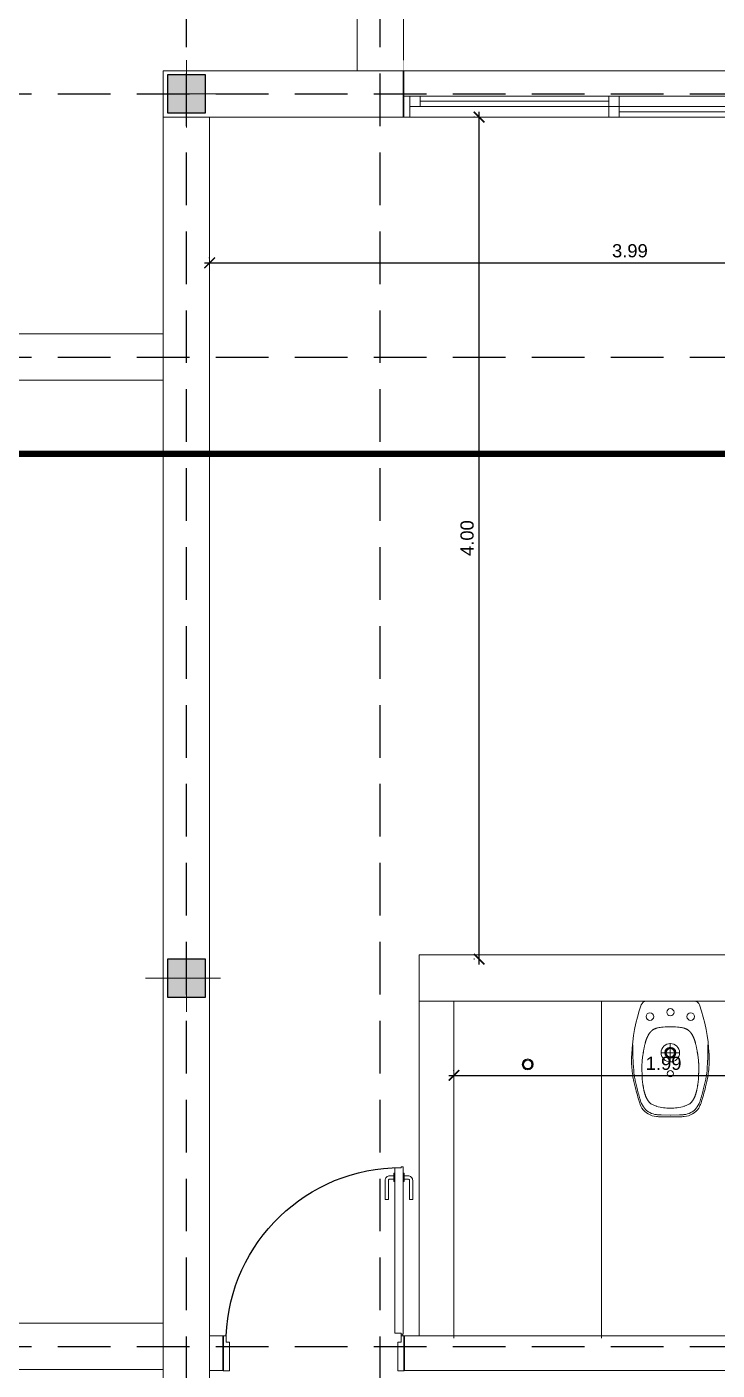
# Model space of a CAD drawing. Header units: millimetres. Extents: x 299 to 493, y -175 to -78.
# Drawn here: x 430.13 to 433.41, y -104.15 to -97.77 of the extents above; entities that cross this region are included whole.
import ezdxf

# ---------------------------------------------------------------- set-up
doc = ezdxf.new("R2010")
doc.units = ezdxf.units.MM
for name, pattern in [('$3$HIDDEN', [0.375, 0.25, -0.125]), ('BORDER2', [0.875, 0.25, -0.125, 0.25, -0.125, 0, -0.125]), ('DASHED2', [9.525, 6.35, -3.175])]:
    doc.linetypes.add(name, pattern=pattern)
for name, color, linetype, lineweight in [('005', 240, 'Continuous', 5), ('01MUEBLES251', 251, 'Continuous', 9), ('01MUEBLES251-RefEdit0', 251, 'Continuous', 9), ('02', 2, 'Continuous', 20), ('03', 3, 'Continuous', 30), ('A-GENM', 13, 'Continuous', 18), ('A-WALL', 3, 'Continuous', 9)]:
    doc.layers.add(name, color=color, linetype=linetype, lineweight=lineweight)
for name, color, linetype in [('005ABERTURAS240', 240, 'Continuous'), ('02AGUA FRIA170', 170, 'Continuous'), ('04', 4, 'Continuous'), ('B-COTAS', 1, 'Continuous'), ('BARANDAS', 6, 'Continuous'), ('MUEBLE', 8, 'Continuous')]:
    doc.layers.add(name, color=color, linetype=linetype)
doc.styles.add('SWIS', font='arial.ttf')
doc.dimstyles.new('25', dxfattribs={"dimscale": 0, "dimtxt": 0.0625, "dimasz": 0.05, "dimexe": 0.025, "dimexo": 0.0625, "dimgap": 0.025, "dimtad": 1, "dimzin": 0, "dimdsep": 46, "dimtxsty": 'SWIS', "dimblk": 'ARCHTICK', "dimcen": 0.05, "dimdle": 0.025, "dimclrd": 1, "dimclre": 8, "dimclrt": 1, "dimazin": 0, "dimtfac": 1, "dimtix": 1, "dimtofl": 0, "dimtmove": 1, "dimatfit": 0, "dimfxl": 1, "dimtolj": 1, "dimtzin": 0, "dimlwd": -1, "dimlwe": -1, "dimarcsym": 0})

# ---------------------------------------------------------------- blocks, each defined once
blk = doc.blocks.new('rejilla estructural')
at = {"layer": 'B-COTAS', "linetype": '$3$HIDDEN'}
for points in [[(28.4241, -72.3015), (28.4241, -55.0487)], [(29.3441, -72.3015), (29.3441, -55.0487)], [(21.8137, -60.1485), (40.0028, -60.1485)], [(21.8137, -61.3985), (40.0028, -61.3985)], [(21.8137, -66.0985), (40.0028, -66.0985)]]:
    blk.add_lwpolyline(points, dxfattribs=at)
blk = doc.blocks.new('_ArchTick')
at = {"color": 0, "linetype": 'ByBlock', "const_width": 0.15}
blk.add_lwpolyline([(-0.5, -0.5), (0.5, 0.5)], dxfattribs=at)
blk = doc.blocks.new('*D476')
at = {"layer": '04', "color": 8, "transparency": 16777216}
for p, q in [((432.2572, -98.2002), (432.2548, -98.2002)), ((432.2572, -102.2002), (432.2548, -102.2002))]:
    blk.add_line(p, q, dxfattribs=at)
at = {"layer": '04', "color": 1, "transparency": 16777216}
blk.add_line((432.2798, -102.2252), (432.2798, -98.1752), dxfattribs=at)
at = {"layer": 'Defpoints', "color": 0, "transparency": 16777216}
for p in [(432.2798, -98.2002), (432.3197, -98.2002), (432.3197, -102.2002)]:
    blk.add_point(p, dxfattribs=at)
at = {"layer": '04', "color": 1, "transparency": 16777216, "xscale": 0.05, "yscale": 0.05, "zscale": 0.05}
for p, rotation in [((432.2798, -98.2002), 90), ((432.2798, -102.2002), 270)]:
    blk.add_blockref('_ArchTick', p, dxfattribs=dict(at, rotation=rotation))
at = {"layer": '04', "color": 1, "transparency": 16777216, "insert": (432.2229, -100.2002), "char_height": 0.0625, "attachment_point": 5, "rotation": 90, "style": 'SWIS'}
blk.add_mtext('\\A1;4.00', dxfattribs=at)
blk = doc.blocks.new('*D477')
at = {"layer": '04', "color": 1, "transparency": 16777216}
blk.add_line((430.9756, -98.8926), (435.0156, -98.8926), dxfattribs=at)
at = {"layer": '04', "color": 8, "transparency": 16777216}
for p, q in [((431.0006, -98.87), (431.0006, -98.8676)), ((434.9906, -98.87), (434.9906, -98.8676))]:
    blk.add_line(p, q, dxfattribs=at)
at = {"layer": 'Defpoints', "color": 0, "transparency": 16777216}
for p in [(434.9906, -98.8926), (431.0006, -98.9325), (434.9906, -98.9325)]:
    blk.add_point(p, dxfattribs=at)
at = {"layer": '04', "color": 1, "transparency": 16777216, "xscale": 0.05, "yscale": 0.05, "zscale": 0.05, "rotation": 180}
blk.add_blockref('_ArchTick', (431.0006, -98.8926), dxfattribs=at)
at = {"layer": '04', "color": 1, "transparency": 16777216, "xscale": 0.05, "yscale": 0.05, "zscale": 0.05}
blk.add_blockref('_ArchTick', (434.9906, -98.8926), dxfattribs=at)
at = {"layer": '04', "color": 1, "transparency": 16777216, "insert": (432.9956, -98.8357), "char_height": 0.0625, "attachment_point": 5, "style": 'SWIS'}
blk.add_mtext('\\A1;3.99', dxfattribs=at)
blk = doc.blocks.new('*D496')
at = {"layer": '04', "color": 8, "transparency": 16777216}
for p, q in [((432.1606, -102.73), (432.1606, -102.7276)), ((434.1506, -102.73), (434.1506, -102.7276))]:
    blk.add_line(p, q, dxfattribs=at)
at = {"layer": '04', "color": 1, "transparency": 16777216}
blk.add_line((432.1356, -102.7526), (434.1756, -102.7526), dxfattribs=at)
at = {"layer": 'Defpoints', "color": 0, "transparency": 16777216}
for p in [(432.1606, -102.7925), (434.1506, -102.7526), (434.1506, -102.7925)]:
    blk.add_point(p, dxfattribs=at)
at = {"layer": '04', "color": 1, "transparency": 16777216, "xscale": 0.05, "yscale": 0.05, "zscale": 0.05, "rotation": 180}
blk.add_blockref('_ArchTick', (432.1606, -102.7526), dxfattribs=at)
at = {"layer": '04', "color": 1, "transparency": 16777216, "xscale": 0.05, "yscale": 0.05, "zscale": 0.05}
blk.add_blockref('_ArchTick', (434.1506, -102.7526), dxfattribs=at)
at = {"layer": '04', "color": 1, "transparency": 16777216, "insert": (433.1556, -102.6957), "char_height": 0.0625, "attachment_point": 5, "style": 'SWIS'}
blk.add_mtext('\\A1;1.99', dxfattribs=at)
blk = doc.blocks.new('ejes de replanteo')
at = {"layer": '02AGUA FRIA170', "linetype": 'BORDER2', "const_width": 0.03}
blk.add_lwpolyline([(6.5989, 18.5159), (32.1485, 18.5159)], dxfattribs=at)
blk = doc.blocks.new('columna 20x20')
at = {"transparency": 33554687}
h = blk.add_hatch(color=220, dxfattribs=at)
h.dxf.hatch_style = 1
h.paths.add_polyline_path([(979.6331, 157.5868), (979.8331, 157.5868), (979.8331, 157.3868), (979.6331, 157.3868)])
at = {"layer": 'BARANDAS'}
blk.add_lwpolyline([(979.6331, 157.5868), (979.8331, 157.5868), (979.8331, 157.3868), (979.6331, 157.3868), (979.6331, 157.5868)], dxfattribs=at)
at = {"layer": 'MUEBLE', "linetype": 'DASHED2', "lineweight": 5, "ltscale": 0.1}
for points in [[(979.7331, 157.7022), (979.7331, 157.3076)], [(979.5554, 157.4868), (979.9108, 157.4868)]]:
    blk.add_lwpolyline(points, dxfattribs=at)
blk = doc.blocks.new('col. primer piso')
at = {"xscale": -0.900000000000094, "yscale": 0.900000000000094, "zscale": 0.9000000000000853, "rotation": 90}
for p in [(414.7367, 872.1611), (414.7367, 867.9611)]:
    blk.add_blockref('columna 20x20', p, dxfattribs=at)
blk = doc.blocks.new('bidet roca monaco')
at = {"layer": '01MUEBLES251'}
for p, q in [((-1.4795, -18.896), (-1.4794, -18.8987)), ((-1.4794, -18.8987), (-1.4793, -18.9016)), ((-1.4793, -18.9016), (-1.4792, -18.9046)), ((-1.4792, -18.9046), (-1.4791, -18.9076)), ((-1.4791, -18.9076), (-1.479, -18.9108)), ((-1.479, -18.9108), (-1.4789, -18.914)), ((-1.4789, -18.914), (-1.4788, -18.9172)), ((-1.1822, -19.1674), (-1.4085, -19.1674))]:
    blk.add_line(p, q, dxfattribs=at)
for points in [[(-1.2952, -18.6174), (-1.3033, -18.6176), (-1.3104, -18.6178), (-1.3167, -18.6179), (-1.3222, -18.618), (-1.3271, -18.6181), (-1.3315, -18.6182), (-1.3355, -18.6183), (-1.3393, -18.6184), (-1.3428, -18.6185), (-1.3462, -18.6186), (-1.3494, -18.6186), (-1.3522, -18.6187)], [(-1.295, -18.6268), (-1.3391, -18.6278), (-1.3426, -18.6278), (-1.346, -18.6279), (-1.3492, -18.628), (-1.3519, -18.6281)], [(-1.2954, -18.6268), (-1.2514, -18.6278), (-1.2479, -18.6279), (-1.2445, -18.6279), (-1.2413, -18.628), (-1.2386, -18.6281)], [(-1.2954, -18.6268), (-1.2954, -18.6268)], [(-1.2952, -18.6174), (-1.2872, -18.6176), (-1.2801, -18.6178), (-1.2738, -18.6179), (-1.2683, -18.618), (-1.2634, -18.6181), (-1.259, -18.6182), (-1.2549, -18.6183), (-1.2512, -18.6184), (-1.2476, -18.6185), (-1.2442, -18.6186), (-1.2411, -18.6187), (-1.2383, -18.6187)], [(-1.295, -18.6268), (-1.2951, -18.6268)], [(-1.4354, -18.69), (-1.4362, -18.6924), (-1.4373, -18.6956), (-1.4383, -18.6988), (-1.4392, -18.702), (-1.4402, -18.7052), (-1.4411, -18.7084), (-1.442, -18.7116), (-1.4429, -18.7148), (-1.4438, -18.718), (-1.4447, -18.7213), (-1.4456, -18.7245), (-1.4464, -18.7277), (-1.4473, -18.731), (-1.4481, -18.7342), (-1.449, -18.7375), (-1.4498, -18.7407), (-1.4507, -18.744), (-1.4515, -18.7472), (-1.4524, -18.7505), (-1.4532, -18.7537), (-1.4541, -18.757), (-1.4549, -18.7602), (-1.4557, -18.7634), (-1.4565, -18.7667), (-1.4573, -18.7699), (-1.4581, -18.7731), (-1.4589, -18.7763), (-1.4596, -18.7795), (-1.4603, -18.7827), (-1.461, -18.786), (-1.4617, -18.7892), (-1.4624, -18.7924), (-1.4631, -18.7956), (-1.4637, -18.7988), (-1.4644, -18.802), (-1.465, -18.8053), (-1.4656, -18.8085), (-1.4662, -18.8117), (-1.4667, -18.8149), (-1.4672, -18.8181), (-1.4677, -18.8212), (-1.4681, -18.8235)], [(-1.4253, -18.9124), (-1.4288, -18.8862), (-1.4289, -18.8849), (-1.4291, -18.8835), (-1.4292, -18.882), (-1.4293, -18.8804), (-1.4294, -18.8786), (-1.4296, -18.8767), (-1.4297, -18.8746), (-1.4298, -18.8723), (-1.4299, -18.87), (-1.43, -18.8675), (-1.4301, -18.865), (-1.4302, -18.8624), (-1.4302, -18.8598), (-1.4302, -18.8572), (-1.4302, -18.8546), (-1.4302, -18.852), (-1.4302, -18.8494), (-1.4302, -18.8468), (-1.4301, -18.8442), (-1.4301, -18.8416), (-1.43, -18.839), (-1.43, -18.8364), (-1.4299, -18.8338), (-1.4299, -18.8312), (-1.4298, -18.8286), (-1.4298, -18.826), (-1.4297, -18.8234), (-1.4296, -18.8208), (-1.4296, -18.8182), (-1.4295, -18.8156), (-1.4294, -18.813), (-1.4294, -18.8104), (-1.4292, -18.8078), (-1.4291, -18.8052), (-1.429, -18.8026), (-1.4288, -18.8), (-1.4286, -18.7974), (-1.4284, -18.7948), (-1.4282, -18.7922), (-1.428, -18.7896), (-1.4277, -18.787), (-1.4274, -18.7844), (-1.4271, -18.7818), (-1.4267, -18.7792), (-1.4264, -18.7766), (-1.426, -18.774), (-1.4256, -18.7714), (-1.4252, -18.7688), (-1.4248, -18.7662), (-1.4244, -18.7636), (-1.4239, -18.761), (-1.4235, -18.7584), (-1.423, -18.7558), (-1.4225, -18.7532), (-1.4219, -18.7506), (-1.4214, -18.7481), (-1.4209, -18.7456), (-1.4203, -18.7432), (-1.4198, -18.7409), (-1.4193, -18.7387), (-1.4188, -18.7367), (-1.4183, -18.7348), (-1.4179, -18.7331), (-1.4174, -18.7315), (-1.417, -18.73), (-1.4166, -18.7286), (-1.4161, -18.7272), (-1.4157, -18.7259), (-1.4153, -18.7246), (-1.4148, -18.7233), (-1.4144, -18.722), (-1.4139, -18.7207), (-1.4134, -18.7194), (-1.4129, -18.7181), (-1.4124, -18.7168), (-1.4119, -18.7155), (-1.4114, -18.7142), (-1.4108, -18.7129), (-1.4102, -18.7116), (-1.4096, -18.7103), (-1.409, -18.709), (-1.4084, -18.7077), (-1.4077, -18.7064), (-1.407, -18.7051), (-1.4064, -18.7038), (-1.4056, -18.7025), (-1.4049, -18.7012), (-1.4041, -18.6999), (-1.4034, -18.6986), (-1.4025, -18.6973), (-1.4017, -18.696), (-1.4008, -18.6947), (-1.3999, -18.6934), (-1.3989, -18.6921), (-1.3979, -18.6908), (-1.3968, -18.6895), (-1.3957, -18.6882), (-1.3945, -18.6869), (-1.3932, -18.6856), (-1.3919, -18.6843), (-1.3904, -18.683), (-1.3889, -18.6817), (-1.3872, -18.6803), (-1.3852, -18.679), (-1.383, -18.6777), (-1.3805, -18.6762), (-1.3775, -18.6748), (-1.3741, -18.6733), (-1.3702, -18.6717), (-1.3656, -18.67), (-1.3603, -18.6683), (-1.3588, -18.6679)], [(-1.1653, -18.9125), (-1.1618, -18.8862), (-1.1617, -18.8849), (-1.1615, -18.8836), (-1.1614, -18.8821), (-1.1613, -18.8805), (-1.1611, -18.8787), (-1.161, -18.8768), (-1.1609, -18.8747), (-1.1608, -18.8724), (-1.1606, -18.87), (-1.1605, -18.8676), (-1.1605, -18.8651), (-1.1604, -18.8625), (-1.1604, -18.8599), (-1.1603, -18.8573), (-1.1603, -18.8547), (-1.1603, -18.8521), (-1.1604, -18.8495), (-1.1604, -18.8469), (-1.1605, -18.8443), (-1.1605, -18.8417), (-1.1606, -18.8391), (-1.1606, -18.8365), (-1.1607, -18.8339), (-1.1607, -18.8313), (-1.1608, -18.8287), (-1.1608, -18.8261), (-1.1609, -18.8235), (-1.1609, -18.8209), (-1.161, -18.8183), (-1.161, -18.8157), (-1.1611, -18.8131), (-1.1612, -18.8105), (-1.1613, -18.8079), (-1.1614, -18.8053), (-1.1616, -18.8027), (-1.1617, -18.8001), (-1.1619, -18.7975), (-1.1621, -18.7949), (-1.1623, -18.7923), (-1.1626, -18.7897), (-1.1629, -18.7871), (-1.1632, -18.7845), (-1.1635, -18.7819), (-1.1638, -18.7793), (-1.1642, -18.7767), (-1.1645, -18.7741), (-1.1649, -18.7715), (-1.1653, -18.7689), (-1.1657, -18.7663), (-1.1661, -18.7637), (-1.1666, -18.761), (-1.1671, -18.7584), (-1.1676, -18.7558), (-1.1681, -18.7532), (-1.1686, -18.7507), (-1.1691, -18.7481), (-1.1697, -18.7457), (-1.1702, -18.7433), (-1.1707, -18.741), (-1.1712, -18.7388), (-1.1717, -18.7368), (-1.1722, -18.7349), (-1.1727, -18.7332), (-1.1731, -18.7316), (-1.1735, -18.7301), (-1.174, -18.7286), (-1.1744, -18.7273), (-1.1748, -18.7259), (-1.1752, -18.7246), (-1.1757, -18.7233), (-1.1761, -18.722), (-1.1766, -18.7207), (-1.1771, -18.7194), (-1.1776, -18.7181), (-1.1781, -18.7168), (-1.1786, -18.7155), (-1.1792, -18.7142), (-1.1797, -18.7129), (-1.1803, -18.7116), (-1.1809, -18.7103), (-1.1815, -18.709), (-1.1821, -18.7077), (-1.1828, -18.7064), (-1.1835, -18.7051), (-1.1842, -18.7038), (-1.1849, -18.7025), (-1.1856, -18.7012), (-1.1864, -18.6999), (-1.1872, -18.6986), (-1.188, -18.6973), (-1.1888, -18.696), (-1.1897, -18.6947), (-1.1906, -18.6934), (-1.1916, -18.6921), (-1.1926, -18.6908), (-1.1937, -18.6895), (-1.1948, -18.6882), (-1.196, -18.6869), (-1.1973, -18.6856), (-1.1986, -18.6843), (-1.2001, -18.683), (-1.2016, -18.6817), (-1.2033, -18.6804), (-1.2053, -18.6791), (-1.2075, -18.6777), (-1.21, -18.6763), (-1.213, -18.6748), (-1.2164, -18.6733), (-1.2203, -18.6717), (-1.2249, -18.6701), (-1.2302, -18.6684), (-1.2317, -18.668)], [(-1.1551, -18.69), (-1.1543, -18.6925), (-1.1533, -18.6957), (-1.1523, -18.6988), (-1.1513, -18.702), (-1.1503, -18.7052), (-1.1494, -18.7084), (-1.1485, -18.7117), (-1.1476, -18.7149), (-1.1467, -18.7181), (-1.1458, -18.7213), (-1.145, -18.7246), (-1.1441, -18.7278), (-1.1432, -18.7311), (-1.1424, -18.7343), (-1.1415, -18.7375), (-1.1407, -18.7408), (-1.1398, -18.744), (-1.139, -18.7473), (-1.1382, -18.7505), (-1.1373, -18.7538), (-1.1365, -18.757), (-1.1357, -18.7603), (-1.1348, -18.7635), (-1.134, -18.7667), (-1.1332, -18.7699), (-1.1325, -18.7732), (-1.1317, -18.7764), (-1.1309, -18.7796), (-1.1302, -18.7828), (-1.1295, -18.786), (-1.1288, -18.7893), (-1.1281, -18.7925), (-1.1275, -18.7957), (-1.1268, -18.7989), (-1.1262, -18.8021), (-1.1256, -18.8053), (-1.125, -18.8085), (-1.1244, -18.8117), (-1.1238, -18.8149), (-1.1233, -18.8181), (-1.1228, -18.8213), (-1.1225, -18.8236)], [(-1.2952, -19.0457), (-1.3087, -19.0457), (-1.32, -19.045), (-1.3294, -19.0443), (-1.3371, -19.0435), (-1.3434, -19.0428), (-1.3486, -19.042), (-1.3528, -19.0412), (-1.3563, -19.0404), (-1.3593, -19.0397), (-1.3619, -19.0389), (-1.3642, -19.0382), (-1.3662, -19.0375), (-1.3679, -19.0369), (-1.3695, -19.0362), (-1.3709, -19.0356), (-1.3722, -19.0349), (-1.3734, -19.0342), (-1.3746, -19.0336), (-1.3757, -19.0329), (-1.3768, -19.0323), (-1.3778, -19.0316), (-1.3788, -19.031), (-1.3797, -19.0303), (-1.3806, -19.0297), (-1.3814, -19.029), (-1.3822, -19.0284), (-1.383, -19.0277), (-1.3838, -19.0271), (-1.3845, -19.0264), (-1.3852, -19.0258), (-1.3858, -19.0251), (-1.3865, -19.0245), (-1.3871, -19.0238), (-1.3878, -19.0232), (-1.3884, -19.0225), (-1.3891, -19.0218), (-1.3897, -19.021), (-1.3904, -19.0202), (-1.3911, -19.0194), (-1.3919, -19.0184), (-1.3926, -19.0174), (-1.3935, -19.0163), (-1.3943, -19.0152), (-1.3951, -19.014), (-1.396, -19.0127), (-1.3968, -19.0115), (-1.3976, -19.0102), (-1.3984, -19.0089), (-1.3992, -19.0076), (-1.3999, -19.0063), (-1.4007, -19.005), (-1.4014, -19.0037), (-1.402, -19.0024), (-1.4027, -19.0011), (-1.4033, -18.9998), (-1.4039, -18.9985), (-1.4046, -18.9972), (-1.4052, -18.9959), (-1.4057, -18.9946), (-1.4063, -18.9933), (-1.4069, -18.992), (-1.4074, -18.9907), (-1.408, -18.9894), (-1.4085, -18.9881), (-1.409, -18.9868), (-1.4095, -18.9855), (-1.41, -18.9841), (-1.4105, -18.9827), (-1.411, -18.9812), (-1.4115, -18.9795), (-1.412, -18.9778), (-1.4125, -18.9759), (-1.4131, -18.9739), (-1.4137, -18.9717), (-1.4143, -18.9695), (-1.4149, -18.9671), (-1.4155, -18.9646), (-1.4161, -18.962), (-1.4167, -18.9595), (-1.4173, -18.9569), (-1.4179, -18.9543), (-1.4184, -18.9517), (-1.419, -18.9491), (-1.4195, -18.9465), (-1.4201, -18.9439), (-1.4206, -18.9413), (-1.4211, -18.9387), (-1.4216, -18.9361), (-1.422, -18.9335), (-1.4225, -18.9309), (-1.423, -18.9283), (-1.4234, -18.9257), (-1.4239, -18.9231), (-1.4243, -18.9205), (-1.4247, -18.9179), (-1.425, -18.9153), (-1.4254, -18.9127), (-1.4257, -18.9101), (-1.426, -18.9075), (-1.4261, -18.9064)], [(-1.2954, -19.0457), (-1.282, -19.0457), (-1.2706, -19.045), (-1.2612, -19.0443), (-1.2535, -19.0436), (-1.2472, -19.0428), (-1.2421, -19.042), (-1.2379, -19.0412), (-1.2344, -19.0404), (-1.2314, -19.0397), (-1.2287, -19.039), (-1.2264, -19.0383), (-1.2245, -19.0376), (-1.2227, -19.0369), (-1.2212, -19.0362), (-1.2198, -19.0356), (-1.2185, -19.0349), (-1.2173, -19.0343), (-1.2161, -19.0336), (-1.215, -19.033), (-1.2139, -19.0323), (-1.2129, -19.0317), (-1.2119, -19.031), (-1.2109, -19.0304), (-1.2101, -19.0297), (-1.2092, -19.0291), (-1.2084, -19.0284), (-1.2076, -19.0278), (-1.2069, -19.0271), (-1.2062, -19.0265), (-1.2055, -19.0258), (-1.2048, -19.0252), (-1.2042, -19.0245), (-1.2035, -19.0239), (-1.2029, -19.0232), (-1.2022, -19.0225), (-1.2016, -19.0218), (-1.2009, -19.0211), (-1.2002, -19.0203), (-1.1995, -19.0194), (-1.1988, -19.0185), (-1.198, -19.0175), (-1.1972, -19.0164), (-1.1964, -19.0152), (-1.1955, -19.014), (-1.1947, -19.0128), (-1.1938, -19.0115), (-1.193, -19.0102), (-1.1922, -19.0089), (-1.1914, -19.0076), (-1.1907, -19.0063), (-1.19, -19.005), (-1.1893, -19.0037), (-1.1886, -19.0024), (-1.188, -19.0011), (-1.1873, -18.9998), (-1.1867, -18.9985), (-1.1861, -18.9972), (-1.1855, -18.9959), (-1.1849, -18.9946), (-1.1843, -18.9933), (-1.1838, -18.992), (-1.1832, -18.9907), (-1.1827, -18.9894), (-1.1822, -18.9881), (-1.1816, -18.9868), (-1.1811, -18.9855), (-1.1807, -18.9841), (-1.1802, -18.9827), (-1.1797, -18.9812), (-1.1792, -18.9796), (-1.1786, -18.9779), (-1.1781, -18.976), (-1.1775, -18.974), (-1.1769, -18.9718), (-1.1763, -18.9695), (-1.1757, -18.9671), (-1.1751, -18.9646), (-1.1745, -18.9621), (-1.1739, -18.9595), (-1.1733, -18.9569), (-1.1727, -18.9543), (-1.1722, -18.9517), (-1.1716, -18.9491), (-1.1711, -18.9465), (-1.1706, -18.9439), (-1.1701, -18.9413), (-1.1695, -18.9387), (-1.1691, -18.9361), (-1.1686, -18.9335), (-1.1681, -18.9309), (-1.1676, -18.9283), (-1.1672, -18.9257), (-1.1668, -18.9231), (-1.1663, -18.9205), (-1.1659, -18.9179), (-1.1656, -18.9153), (-1.1652, -18.9127), (-1.1649, -18.9101), (-1.1646, -18.9076), (-1.1645, -18.9064)]]:
    blk.add_lwpolyline(points, dxfattribs=at)
for centre, radius in [((-1.2954, -18.823), 0.0151), ((-1.2952, -18.9224), 0.0437), ((-1.2952, -18.9224), 0.0229), ((-1.3923, -19.0942), 0.0182), ((-1.1983, -19.0942), 0.0182), ((-1.2955, -19.115), 0.0172)]:
    blk.add_circle(centre, radius, dxfattribs=at)
for centre, radius, start, end in [((-1.3531, -18.7128), 0.0938, 94.90179, 145.38697), ((-1.3531, -18.7128), 0.0844, 94.90179, 140.45563), ((-1.3456, -18.7591), 0.1405, 92.6707, 96.34819), ((-1.3456, -18.7591), 0.1311, 92.6707, 96.34819), ((-1.2449, -18.7591), 0.1311, 83.62645, 87.30394), ((-1.2449, -18.7591), 0.1405, 83.62645, 87.30394), ((-1.2374, -18.7129), 0.0844, 39.51901, 85.07285), ((-1.2374, -18.7129), 0.0938, 34.58767, 85.07285), ((-1.2772, -18.7414), 0.1736, 151.87077, 160.547), ((-1.3175, -18.7354), 0.1264, 142.85415, 158.91893), ((-1.2953, -18.8907), 0.2317, 90.01502, 106.27979), ((-1.2953, -18.8907), 0.2317, 73.69484, 89.95961), ((-1.273, -18.7354), 0.1264, 21.05571, 37.12048), ((-1.2409, -18.7081), 0.0941, 15.06628, 30.97635), ((-0.1087, -18.9474), 1.3649, 174.79408, 177.47089), ((-2.4819, -18.9469), 1.3649, 2.50375, 5.18056), ((-0.1087, -18.9404), 1.3649, 177.76498, 180.85421), ((-2.4819, -18.9399), 1.3649, 359.12043, 2.20966), ((-0.6595, -18.879), 0.8201, 182.44473, 199.25546), ((-1.9311, -18.8787), 0.8201, 340.71917, 357.5299), ((-1.4085, -19.1407), 0.0267, 199.25546, 270), ((-1.1822, -19.1407), 0.0267, 269.97464, 340.71917)]:
    blk.add_arc(centre, radius, start, end, dxfattribs=at)
for points in [[(-1.4789, -18.914), (-1.4796, -18.8728), (-1.4783, -18.851), (-1.4742, -18.8153), (-1.4685, -18.786), (-1.4624, -18.76), (-1.4522, -18.721), (-1.4409, -18.6836)], [(-1.112, -18.914), (-1.1113, -18.8728), (-1.1126, -18.851), (-1.1167, -18.8153), (-1.1224, -18.786), (-1.1285, -18.76), (-1.1387, -18.721), (-1.15, -18.6836)]]:
    blk.add_spline(points, degree=3, dxfattribs=at)
at = {"layer": '01MUEBLES251-RefEdit0'}
for p, q in [((-1.2952, -18.9674), (-1.2952, -18.8774)), ((-1.3402, -18.9224), (-1.2502, -18.9224))]:
    blk.add_line(p, q, dxfattribs=at)
for radius in [0.026, 0.02]:
    blk.add_circle((-1.2952, -18.9224), radius, dxfattribs=at)
blk = doc.blocks.new('*U430')
at = {"color": 7}
blk.add_wipeout([(91.5666, -494.4649), (91.5666, -494.1449), (89.5666, -494.1449), (89.5666, -494.4649)], dxfattribs=at).dxf.layer = 'A-GENM'
at = {"layer": '005'}
for points in [[(89.5666, -494.1949), (91.5666, -494.1949)], [(89.6466, -494.3149), (90.5416, -494.3149)], [(89.6466, -494.3399), (90.5416, -494.3399)], [(90.5916, -494.3149), (91.5366, -494.3149)], [(90.5416, -494.3649), (89.6466, -494.3649)], [(91.4866, -494.3649), (90.5916, -494.3649)], [(90.5916, -494.3899), (91.4866, -494.3899)], [(89.5666, -494.4149), (91.5666, -494.4149)], [(89.5966, -494.4149), (90.5416, -494.4149)], [(90.5916, -494.4149), (91.4866, -494.4149)]]:
    blk.add_lwpolyline(points, dxfattribs=at)
for points in [[(89.5966, -494.4149), (89.5666, -494.4149), (89.5666, -494.3149), (89.5966, -494.3149)], [(89.5966, -494.3149), (89.6466, -494.3149), (89.6466, -494.3649), (89.5966, -494.3649)], [(90.5416, -494.3149), (90.5916, -494.3149), (90.5916, -494.3649), (90.5416, -494.3649)], [(91.5366, -494.4149), (91.5666, -494.4149), (91.5666, -494.3149), (91.5366, -494.3149)], [(90.5416, -494.3649), (90.5916, -494.3649), (90.5916, -494.4149), (90.5416, -494.4149)], [(91.4866, -494.3649), (91.5366, -494.3649), (91.5366, -494.4149), (91.4866, -494.4149)]]:
    blk.add_lwpolyline(points, close=True, dxfattribs=at)
at = {"layer": '03'}
for points in [[(89.5666, -494.1949), (89.5666, -494.4149)], [(91.5666, -494.1949), (91.5666, -494.4149)]]:
    blk.add_lwpolyline(points, dxfattribs=at)
blk = doc.blocks.new('*U508')
at = {"layer": '02'}
for p, q in [((90.547, -493.4344), (90.5648, -493.4344)), ((90.547, -493.4494), (90.5648, -493.4494)), ((90.5648, -493.4619), (90.5648, -493.4219)), ((90.5648, -493.4219), (90.5698, -493.4219)), ((90.6148, -493.4219), (90.6098, -493.4219)), ((90.6148, -493.4619), (90.6148, -493.4219)), ((90.6327, -493.4344), (90.6148, -493.4344)), ((90.6327, -493.4494), (90.6148, -493.4494)), ((90.5245, -493.5469), (90.5245, -493.4569)), ((90.5395, -493.5469), (90.5395, -493.4569)), ((90.5648, -493.4619), (90.5698, -493.4619)), ((90.6148, -493.4619), (90.6098, -493.4619)), ((90.6402, -493.5469), (90.6402, -493.4569)), ((90.6552, -493.5469), (90.6552, -493.4569)), ((90.5245, -493.5469), (90.5395, -493.5469)), ((90.6552, -493.5469), (90.6402, -493.5469))]:
    blk.add_line(p, q, dxfattribs=at)
for centre, radius, start, end in [((90.547, -493.4569), 0.0225, 90, 180.03489), ((90.547, -493.4569), 0.0075, 90, 180.03489), ((90.6327, -493.4569), 0.0225, 359.96511, 90), ((90.6327, -493.4569), 0.0075, 359.96511, 90)]:
    blk.add_arc(centre, radius, start, end, dxfattribs=at)
at = {"color": 7}
blk.add_wipeout([(90.5648, -494.4649), (91.4248, -494.4649), (91.4248, -494.1449), (90.5648, -494.1449)], dxfattribs=at).dxf.layer = 'A-GENM'
at = {"layer": '005ABERTURAS240'}
blk.add_arc((90.5792, -494.2261), 0.8312, 2.1496, 89.95921, dxfattribs=at)
at = {"layer": '02'}
for points in [[(90.6098, -494.1815), (90.6098, -493.3969), (90.5798, -493.3969), (90.5798, -493.3919), (90.5698, -493.3919), (90.5698, -494.1865), (90.5798, -494.1865), (90.5798, -494.1815)], [(90.5648, -494.1949), (90.5798, -494.1949), (90.5798, -494.2249), (90.5948, -494.2249), (90.5948, -494.3599), (90.5648, -494.3599)], [(91.4248, -494.1949), (91.4098, -494.1949), (91.4098, -494.2249), (91.3948, -494.2249), (91.3948, -494.3599), (91.4248, -494.3599)]]:
    blk.add_lwpolyline(points, close=True, dxfattribs=at)
blk.add_circle((90.5758, -494.1909), 0.004, dxfattribs=at)
at = {"layer": '03'}
for points in [[(90.5648, -494.1949), (90.5648, -494.3599)], [(91.4248, -494.1949), (91.4248, -494.3599)]]:
    blk.add_lwpolyline(points, dxfattribs=at)

msp = doc.modelspace()

# ---------------------------------------------------------------- linework, layer by layer
at = {"layer": '01MUEBLES251', "elevation": 0.0414}
for points in [[(439.5706, -98.2802), (439.5706, -95.0002), (431.7006, -95.0002), (431.7006, -97.9802)], [(439.3506, -98.2802), (439.3506, -95.2202), (431.9206, -95.2202), (431.9206, -97.9802)], [(426.5806, -104.1502), (426.1806, -104.1502), (426.1806, -99.2302), (430.7806, -99.2302)], [(426.5806, -103.9302), (426.4006, -103.9302), (426.4006, -99.4502), (430.7806, -99.4502)], [(432.1606, -102.4003), (432.1606, -102.9003)], [(432.8606, -102.4003), (432.8606, -104.0003)], [(432.1606, -102.9003), (432.1606, -104.0003)]]:
    msp.add_lwpolyline(points, dxfattribs=at)
at = {"layer": '01MUEBLES251'}
for radius in [0.026, 0.022, 0.02]:
    msp.add_circle((432.5106, -102.7003, 0.0414), radius, dxfattribs=at)
at = {"layer": 'A-WALL', "elevation": 0.0414}
for points in [[(430.7806, -98.2002), (431.9206, -98.2002), (431.9206, -97.9802), (430.7806, -97.9802)], [(430.7806, -98.2002), (430.7806, -105.2502), (431.0006, -105.2502), (431.0006, -98.2002)], [(431.9956, -102.4003), (439.3506, -102.4003), (439.3506, -102.1803), (431.9956, -102.1803)], [(431.9956, -102.4003), (431.9956, -103.9902), (432.1606, -103.9902), (432.1606, -102.4003)], [(430.7806, -103.9302), (430.7806, -104.1502), (426.5806, -104.1502), (426.5806, -103.9302)], [(436.2606, -103.9902), (431.0006, -103.9902), (431.0006, -104.1552), (436.2606, -104.1552)]]:
    msp.add_lwpolyline(points, close=True, dxfattribs=at)

# ---------------------------------------------------------------- block references
at = {"layer": '01MUEBLES251', "rotation": 180}
msp.add_blockref('bidet roca monaco', (431.8924, -121.5676, 0.0414), dxfattribs=at)

# ---------------------------------------------------------------- dimensions: what is measured, and where the dimension line sits
at = {"layer": '04'}
for base, p1, p2, picture, middle in [((434.9906, -98.8926, 0.0414), (431.0006, -98.9325, 0.0414), (434.9906, -98.9325, 0.0414), '*D477', (432.9956, -98.8357, 0.0414)), ((434.1506, -102.7526, 0.0414), (432.1606, -102.7925, 0.0414), (434.1506, -102.7925, 0.0414), '*D496', (433.1556, -102.6957, 0.0414))]:
    dim = msp.add_linear_dim(base=base, p1=p1, p2=p2, dimstyle='25', override={"dimscale": 1}, dxfattribs=at)
    dim.commit()
    dim.dimension.update_dxf_attribs({"geometry": picture, "text_midpoint": middle})

# ---------------------------------------------------------------- next in the draw order: block references
at = {"layer": 'A-GENM', "color": 7}
msp.add_blockref('*U430', (342.3539, 396.2146, 0.0414), dxfattribs=at)
at = {"layer": 'A-GENM', "color": 7, "xscale": -1}
msp.add_blockref('*U508', (522.4891, 390.2046, 0.0414), dxfattribs=at)

# ---------------------------------------------------------------- next in the draw order: block references
at = {"layer": '04'}
for name, p in [('ejes de replanteo', (416.5192, -118.3162, 0.0414)), ('rejilla estructural', (402.4665, -37.9418, 0.0414)), ('col. primer piso', (157.8919, -88.4916, 0.0414))]:
    msp.add_blockref(name, p, dxfattribs=at)

# ---------------------------------------------------------------- next in the draw order: dimensions: what is measured, and where the dimension line sits
dim = msp.add_linear_dim(base=(432.2798, -98.2002, 0.0414), p1=(432.3197, -102.2002, 0.0414), p2=(432.3197, -98.2002, 0.0414), angle=90, dimstyle='25', override={"dimscale": 1}, dxfattribs=at)
dim.commit()
dim.dimension.update_dxf_attribs({"geometry": '*D476', "text_midpoint": (432.2229, -100.2002, 0.0414)})

doc.saveas('drawing.dxf')
